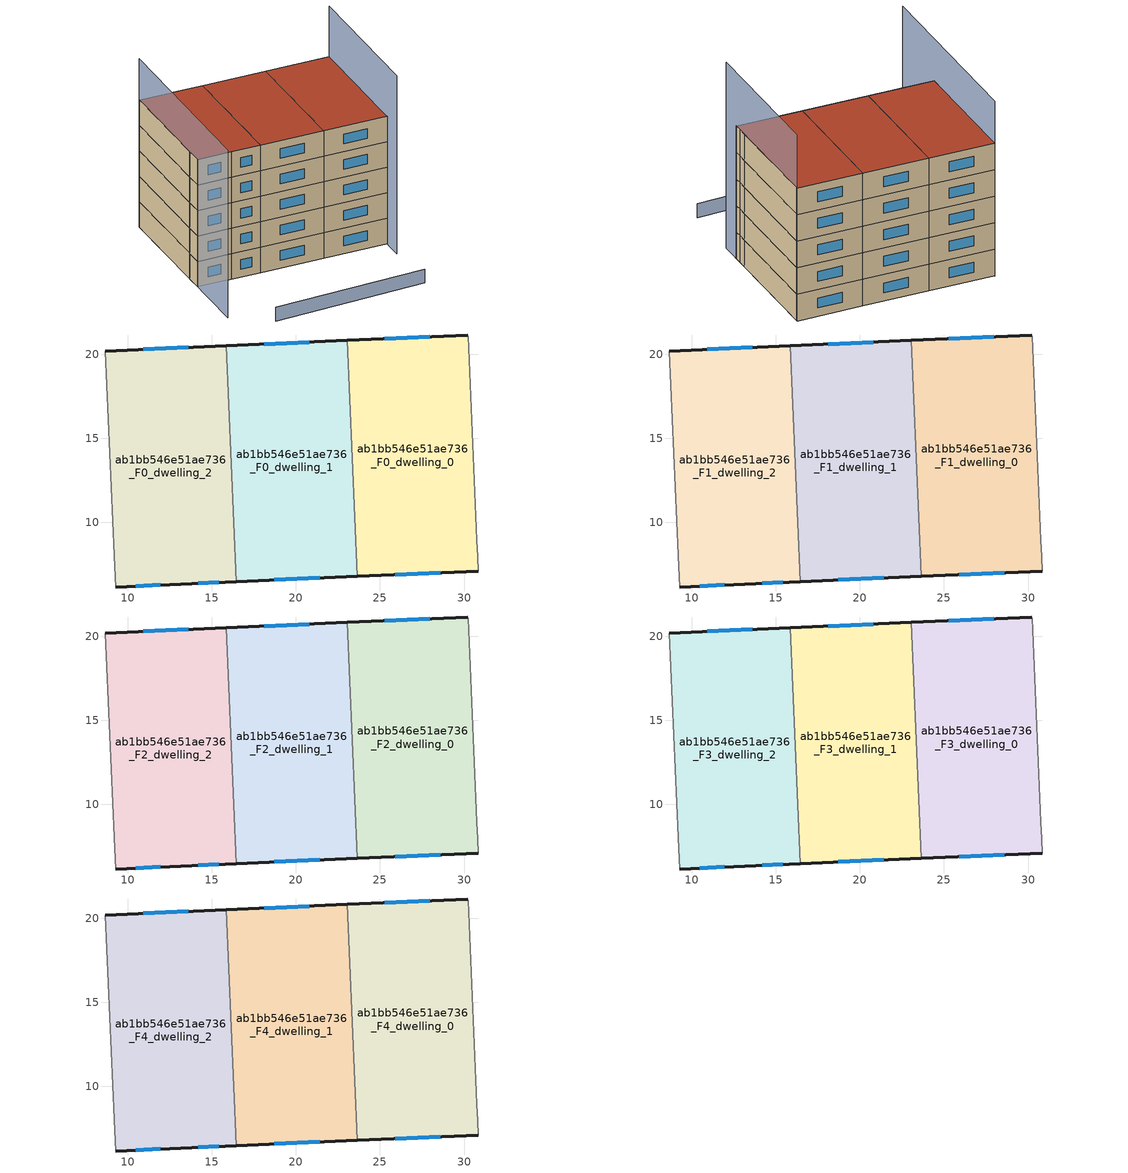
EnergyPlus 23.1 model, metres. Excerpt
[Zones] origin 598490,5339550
ab1bb546e51ae736_F0_dwelling_0
 floor ground (EU_floor_Construction): 30.23,21.06 30.76,8.95 30.81,7.94 30.84,7.1 23.66,6.79 23.04,20.82 30.22,21.14 z0
 wall outside (EU_wall_Construction): 23.66,6.79 30.84,7.1 / 30.22,21.14 23.04,20.82 z0:3
 wall adiabatic (EU_wall_Construction): 30.84,7.1 30.81,7.94 30.76,8.95 30.23,21.06 30.22,21.14 z0:3
 wall to ab1bb546e51ae736_F0_dwelling_1 (EU_wall_Construction): 23.04,20.82 23.66,6.79 z0:3
 window (EU_Window_Construction): 25.91,6.88 28.59,7 / 27.97,21.04 25.29,20.92 z0.94:2.06
ab1bb546e51ae736_F0_dwelling_1
 floor ground (EU_floor_Construction): 23.04,20.82 23.66,6.79 16.47,6.47 15.85,20.5 z0
 wall outside (EU_wall_Construction): 23.04,20.82 15.85,20.5 / 16.47,6.47 23.66,6.79 z0:3
 wall to ab1bb546e51ae736_F0_dwelling_2 (EU_wall_Construction): 15.85,20.5 16.47,6.47 z0:3
 window (EU_Window_Construction): 20.79,20.72 18.1,20.6 / 18.72,6.57 21.4,6.69 z0.94:2.06
ab1bb546e51ae736_F0_dwelling_2
 floor ground (EU_floor_Construction): 15.85,20.5 16.47,6.47 13.14,6.33 9.28,6.15 9.19,8 9.19,8.04 8.66,20.18 z0
 wall outside (EU_wall_Construction): 9.28,6.15 13.14,6.33 16.47,6.47 / 15.85,20.5 8.66,20.18 z0:3
 wall adiabatic (EU_wall_Construction): 8.66,20.18 9.19,8.04 9.19,8 9.28,6.15 z0:3
 window (EU_Window_Construction): 14.18,6.38 15.43,6.43 / 10.49,6.21 11.93,6.28 / 13.6,20.4 10.91,20.28 z0.94:2.06
ab1bb546e51ae736_F1_dwelling_0
 floor to ab1bb546e51ae736_F0_dwelling_0 (EU_floor_Construction): 30.23,21.06 30.76,8.95 30.81,7.94 30.84,7.1 23.66,6.79 23.04,20.82 30.22,21.14 z3
 wall outside (EU_wall_Construction): 23.66,6.79 30.84,7.1 / 30.22,21.14 23.04,20.82 z3:6
 wall adiabatic (EU_wall_Construction): 30.84,7.1 30.81,7.94 30.76,8.95 30.23,21.06 30.22,21.14 z3:6
 wall to ab1bb546e51ae736_F1_dwelling_1 (EU_wall_Construction): 23.04,20.82 23.66,6.79 z3:6
 window (EU_Window_Construction): 25.91,6.88 28.59,7 / 27.97,21.04 25.29,20.92 z3.94:5.06
ab1bb546e51ae736_F1_dwelling_1
 floor to ab1bb546e51ae736_F0_dwelling_1 (EU_floor_Construction): 23.04,20.82 23.66,6.79 16.47,6.47 15.85,20.5 z3
 wall outside (EU_wall_Construction): 23.04,20.82 15.85,20.5 / 16.47,6.47 23.66,6.79 z3:6
 wall to ab1bb546e51ae736_F1_dwelling_2 (EU_wall_Construction): 15.85,20.5 16.47,6.47 z3:6
 window (EU_Window_Construction): 20.79,20.72 18.1,20.6 / 18.72,6.57 21.4,6.69 z3.94:5.06
ab1bb546e51ae736_F1_dwelling_2
 floor to ab1bb546e51ae736_F0_dwelling_2 (EU_floor_Construction): 15.85,20.5 16.47,6.47 13.14,6.33 9.27,6.15 9.19,8 9.19,8.04 8.66,20.18 z3
 wall outside (EU_wall_Construction): 9.28,6.15 13.14,6.33 16.47,6.47 / 15.85,20.5 8.66,20.18 z3:6
 wall adiabatic (EU_wall_Construction): 8.66,20.18 9.19,8.04 9.19,8 9.28,6.15 z3:6
 window (EU_Window_Construction): 14.18,6.38 15.43,6.43 / 10.49,6.21 11.93,6.28 / 13.6,20.4 10.91,20.28 z3.94:5.06
ab1bb546e51ae736_F2_dwelling_0
 floor to ab1bb546e51ae736_F1_dwelling_0 (EU_floor_Construction): 30.23,21.06 30.76,8.95 30.81,7.94 30.84,7.1 23.66,6.79 23.04,20.82 30.22,21.14 z6
 wall outside (EU_wall_Construction): 23.66,6.79 30.84,7.1 / 30.22,21.14 23.04,20.82 z6:9
 wall adiabatic (EU_wall_Construction): 30.84,7.1 30.81,7.94 30.76,8.95 30.23,21.06 30.22,21.14 z6:9
 wall to ab1bb546e51ae736_F2_dwelling_1 (EU_wall_Construction): 23.04,20.82 23.66,6.79 z6:9
 window (EU_Window_Construction): 25.91,6.88 28.59,7 / 27.97,21.04 25.29,20.92 z6.94:8.06
ab1bb546e51ae736_F2_dwelling_1
 floor to ab1bb546e51ae736_F1_dwelling_1 (EU_floor_Construction): 23.04,20.82 23.66,6.79 16.47,6.47 15.85,20.5 z6
 wall outside (EU_wall_Construction): 23.04,20.82 15.85,20.5 / 16.47,6.47 23.66,6.79 z6:9
 wall to ab1bb546e51ae736_F2_dwelling_2 (EU_wall_Construction): 15.85,20.5 16.47,6.47 z6:9
 window (EU_Window_Construction): 20.79,20.72 18.1,20.6 / 18.72,6.57 21.4,6.69 z6.94:8.06
ab1bb546e51ae736_F2_dwelling_2
 floor to ab1bb546e51ae736_F1_dwelling_2 (EU_floor_Construction): 15.85,20.5 16.47,6.47 13.14,6.33 9.27,6.15 9.19,8 9.19,8.04 8.66,20.18 z6
 wall outside (EU_wall_Construction): 9.28,6.15 13.14,6.33 16.47,6.47 / 15.85,20.5 8.66,20.18 z6:9
 wall adiabatic (EU_wall_Construction): 8.66,20.18 9.19,8.04 9.19,8 9.28,6.15 z6:9
 window (EU_Window_Construction): 14.18,6.38 15.43,6.43 / 10.49,6.21 11.93,6.28 / 13.6,20.4 10.91,20.28 z6.94:8.06
ab1bb546e51ae736_F3_dwelling_0
 floor to ab1bb546e51ae736_F2_dwelling_0 (EU_floor_Construction): 30.23,21.06 30.76,8.95 30.81,7.94 30.84,7.1 23.66,6.79 23.04,20.82 30.22,21.14 z9
 wall outside (EU_wall_Construction): 23.66,6.79 30.84,7.1 / 30.22,21.14 23.04,20.82 z9:12
 wall adiabatic (EU_wall_Construction): 30.84,7.1 30.81,7.94 30.76,8.95 30.23,21.06 30.22,21.14 z9:12
 wall to ab1bb546e51ae736_F3_dwelling_1 (EU_wall_Construction): 23.04,20.82 23.66,6.79 z9:12
 window (EU_Window_Construction): 25.91,6.88 28.59,7 / 27.97,21.04 25.29,20.92 z9.94:11.06
ab1bb546e51ae736_F3_dwelling_1
 floor to ab1bb546e51ae736_F2_dwelling_1 (EU_floor_Construction): 23.04,20.82 23.66,6.79 16.47,6.47 15.85,20.5 z9
 wall outside (EU_wall_Construction): 23.04,20.82 15.85,20.5 / 16.47,6.47 23.66,6.79 z9:12
 wall to ab1bb546e51ae736_F3_dwelling_2 (EU_wall_Construction): 15.85,20.5 16.47,6.47 z9:12
 window (EU_Window_Construction): 20.79,20.72 18.1,20.6 / 18.72,6.57 21.4,6.69 z9.94:11.06
ab1bb546e51ae736_F3_dwelling_2
 floor to ab1bb546e51ae736_F2_dwelling_2 (EU_floor_Construction): 15.85,20.5 16.47,6.47 13.14,6.33 9.27,6.15 9.19,8 9.19,8.04 8.66,20.18 z9
 wall outside (EU_wall_Construction): 9.28,6.15 13.14,6.33 16.47,6.47 / 15.85,20.5 8.66,20.18 z9:12
 wall adiabatic (EU_wall_Construction): 8.66,20.18 9.19,8.04 9.19,8 9.28,6.15 z9:12
 window (EU_Window_Construction): 14.18,6.38 15.43,6.43 / 10.49,6.21 11.93,6.28 / 13.6,20.4 10.91,20.28 z9.94:11.06
ab1bb546e51ae736_F4_dwelling_0
 floor to ab1bb546e51ae736_F3_dwelling_0 (EU_floor_Construction): 30.23,21.06 30.76,8.95 30.81,7.94 30.84,7.1 23.66,6.79 23.04,20.82 30.22,21.14 z12
 wall outside (EU_wall_Construction): 23.66,6.79 30.84,7.1 / 30.22,21.14 23.04,20.82 z12:15
 wall adiabatic (EU_wall_Construction): 30.84,7.1 30.81,7.94 30.76,8.95 30.23,21.06 30.22,21.14 z12:15
 wall to ab1bb546e51ae736_F4_dwelling_1 (EU_wall_Construction): 23.04,20.82 23.66,6.79 z12:15
 window (EU_Window_Construction): 25.91,6.88 28.59,7 / 27.97,21.04 25.29,20.92 z12.94:14.06
 roof outside (EU_roof_Construction): 30.84,7.1 30.81,7.94 30.76,8.95 30.23,21.06 30.22,21.14 23.04,20.82 23.66,6.79 z15
ab1bb546e51ae736_F4_dwelling_1
 floor to ab1bb546e51ae736_F3_dwelling_1 (EU_floor_Construction): 23.04,20.82 23.66,6.79 16.47,6.47 15.85,20.5 z12
 wall outside (EU_wall_Construction): 23.04,20.82 15.85,20.5 / 16.47,6.47 23.66,6.79 z12:15
 wall to ab1bb546e51ae736_F4_dwelling_2 (EU_wall_Construction): 15.85,20.5 16.47,6.47 z12:15
 window (EU_Window_Construction): 20.79,20.72 18.1,20.6 / 18.72,6.57 21.4,6.69 z12.94:14.06
 roof outside (EU_roof_Construction): 23.66,6.79 23.04,20.82 15.85,20.5 16.47,6.47 z15
ab1bb546e51ae736_F4_dwelling_2
 floor to ab1bb546e51ae736_F3_dwelling_2 (EU_floor_Construction): 15.85,20.5 16.47,6.47 13.14,6.33 9.27,6.15 9.19,8 9.19,8.04 8.66,20.18 z12
 wall outside (EU_wall_Construction): 9.28,6.15 13.14,6.33 16.47,6.47 / 15.85,20.5 8.66,20.18 z12:15
 wall adiabatic (EU_wall_Construction): 8.66,20.18 9.19,8.04 9.19,8 9.28,6.15 z12:15
 window (EU_Window_Construction): 14.18,6.38 15.43,6.43 / 10.49,6.21 11.93,6.28 / 13.6,20.4 10.91,20.28 z12.94:14.06
 roof outside (EU_roof_Construction): 16.47,6.47 15.85,20.5 8.66,20.18 9.19,8.04 9.19,8 9.28,6.15 13.14,6.33 z15
shading: 13.92,-3.63 31.25,-2.05 z0:1.6; 8.66,20.28 9.59,-1.13 z0:19.8; 30.95,4.73 30.23,21.07 z0:21
[Building]
EU S2 Campaign: North Axis=0; Terrain=City; Solar Distribution=FullExterior
[Site:Location]
Vienna: Latitude=48; Longitude=16.5; Time Zone=1; Elevation=183
[SizingPeriod:WeatherFileDays]
AnnualSizingPeriod: Begin Month=1; Begin Day of Month=1; End Month=12; End Day of Month=31; Day of Week for Start Day=Monday; Use Weather File Daylight Saving Period=No; Use Weather File Rain and Snow Indicators=No
[MATERIAL]
EU_InternalMass_Material: Roughness=MediumRough; Thickness=0.1; Conductivity=1; Density=1800; Specific Heat=900; Thermal Absorptance=0.9; Solar Absorptance=0.7; Visible Absorptance=0.7
[MATERIAL:NOMASS] Roughness=MediumRough; Thermal Absorptance=0.9; Solar Absorptance=0.7; Visible Absorptance=0.7
Name | Thermal Resistance
EU_wall_NoMass | 0.914258
EU_roof_NoMass | 0.954009
EU_floor_NoMass | 1.09711
[WINDOWMATERIAL:SIMPLEGLAZINGSYSTEM]
EU_Window_SimpleGlazing: UFactor=2.09642; Solar Heat Gain Coefficient=0.65; Visible Transmittance=0.65
[CONSTRUCTION]
EU_wall_Construction: EU_wall_NoMass
EU_roof_Construction: EU_roof_NoMass
EU_floor_Construction: EU_floor_NoMass
EU_Window_Construction: EU_Window_SimpleGlazing
EU_InternalMass_Construction: EU_InternalMass_Material
[ZONE] Type=1; Multiplier=1; Ceiling Height=autocalculate; Floor Area=autocalculate; Part of Total Floor Area=Yes
Name | Volume
ab1bb546e51ae736_F0_dwelling_0 | 303.183
ab1bb546e51ae736_F1_dwelling_0; ab1bb546e51ae736_F2_dwelling_0; ab1bb546e51ae736_F3_dwelling_0; ab1bb546e51ae736_F4_dwelling_0 | 303.185
ab1bb546e51ae736_F0_dwelling_1; ab1bb546e51ae736_F1_dwelling_1; ab1bb546e51ae736_F2_dwelling_1; ab1bb546e51ae736_F3_dwelling_1; ab1bb546e51ae736_F4_dwelling_1 | 303.2
ab1bb546e51ae736_F0_dwelling_2; ab1bb546e51ae736_F1_dwelling_2; ab1bb546e51ae736_F2_dwelling_2; ab1bb546e51ae736_F3_dwelling_2; ab1bb546e51ae736_F4_dwelling_2 | 303.146
[INTERNALMASS] Construction=EU_InternalMass_Construction
Name | Zone or ZoneList | Surface Area
ab1bb546e51ae736_F0_dwelling_0_EU_InternalMass | ab1bb546e51ae736_F0_dwelling_0 | 101.061
ab1bb546e51ae736_F0_dwelling_1_EU_InternalMass | ab1bb546e51ae736_F0_dwelling_1 | 101.067
ab1bb546e51ae736_F0_dwelling_2_EU_InternalMass | ab1bb546e51ae736_F0_dwelling_2 | 101.049
ab1bb546e51ae736_F1_dwelling_0_EU_InternalMass | ab1bb546e51ae736_F1_dwelling_0 | 101.061
ab1bb546e51ae736_F1_dwelling_1_EU_InternalMass | ab1bb546e51ae736_F1_dwelling_1 | 101.067
ab1bb546e51ae736_F1_dwelling_2_EU_InternalMass | ab1bb546e51ae736_F1_dwelling_2 | 101.049
ab1bb546e51ae736_F2_dwelling_0_EU_InternalMass | ab1bb546e51ae736_F2_dwelling_0 | 101.061
ab1bb546e51ae736_F2_dwelling_1_EU_InternalMass | ab1bb546e51ae736_F2_dwelling_1 | 101.067
ab1bb546e51ae736_F2_dwelling_2_EU_InternalMass | ab1bb546e51ae736_F2_dwelling_2 | 101.049
ab1bb546e51ae736_F3_dwelling_0_EU_InternalMass | ab1bb546e51ae736_F3_dwelling_0 | 101.061
ab1bb546e51ae736_F3_dwelling_1_EU_InternalMass | ab1bb546e51ae736_F3_dwelling_1 | 101.067
ab1bb546e51ae736_F3_dwelling_2_EU_InternalMass | ab1bb546e51ae736_F3_dwelling_2 | 101.049
ab1bb546e51ae736_F4_dwelling_0_EU_InternalMass | ab1bb546e51ae736_F4_dwelling_0 | 101.061
ab1bb546e51ae736_F4_dwelling_1_EU_InternalMass | ab1bb546e51ae736_F4_dwelling_1 | 101.067
ab1bb546e51ae736_F4_dwelling_2_EU_InternalMass | ab1bb546e51ae736_F4_dwelling_2 | 101.049
[OTHEREQUIPMENT] Fuel Type=Electricity; Design Level Calculation Method=Watts/Area; Power per Zone Floor Area=1; Fraction Latent=0; Fraction Radiant=0; Fraction Lost=0; Carbon Dioxide Generation Rate=0; EndUse Subcategory=EU_Step8_InternalGains
Name | Zone or ZoneList or Space or SpaceList | Schedule
EU_Step8_InternalGain_ab1bb546e51ae736_F0_dwelling_0_f000 | ab1bb546e51ae736_F0_dwelling_0 | EU_Step8_GainSchedule_ab1bb546e51ae736_F0_dwelling_0_f000
EU_Step8_InternalGain_ab1bb546e51ae736_F0_dwelling_1_f000 | ab1bb546e51ae736_F0_dwelling_1 | EU_Step8_GainSchedule_ab1bb546e51ae736_F0_dwelling_1_f000
EU_Step8_InternalGain_ab1bb546e51ae736_F0_dwelling_2_f000 | ab1bb546e51ae736_F0_dwelling_2 | EU_Step8_GainSchedule_ab1bb546e51ae736_F0_dwelling_2_f000
EU_Step8_InternalGain_ab1bb546e51ae736_F1_dwelling_0_f000 | ab1bb546e51ae736_F1_dwelling_0 | EU_Step8_GainSchedule_ab1bb546e51ae736_F1_dwelling_0_f000
EU_Step8_InternalGain_ab1bb546e51ae736_F1_dwelling_1_f000 | ab1bb546e51ae736_F1_dwelling_1 | EU_Step8_GainSchedule_ab1bb546e51ae736_F1_dwelling_1_f000
EU_Step8_InternalGain_ab1bb546e51ae736_F1_dwelling_2_f000 | ab1bb546e51ae736_F1_dwelling_2 | EU_Step8_GainSchedule_ab1bb546e51ae736_F1_dwelling_2_f000
EU_Step8_InternalGain_ab1bb546e51ae736_F2_dwelling_0_f000 | ab1bb546e51ae736_F2_dwelling_0 | EU_Step8_GainSchedule_ab1bb546e51ae736_F2_dwelling_0_f000
EU_Step8_InternalGain_ab1bb546e51ae736_F2_dwelling_1_f000 | ab1bb546e51ae736_F2_dwelling_1 | EU_Step8_GainSchedule_ab1bb546e51ae736_F2_dwelling_1_f000
EU_Step8_InternalGain_ab1bb546e51ae736_F2_dwelling_2_f000 | ab1bb546e51ae736_F2_dwelling_2 | EU_Step8_GainSchedule_ab1bb546e51ae736_F2_dwelling_2_f000
EU_Step8_InternalGain_ab1bb546e51ae736_F3_dwelling_0_f000 | ab1bb546e51ae736_F3_dwelling_0 | EU_Step8_GainSchedule_ab1bb546e51ae736_F3_dwelling_0_f000
EU_Step8_InternalGain_ab1bb546e51ae736_F3_dwelling_1_f000 | ab1bb546e51ae736_F3_dwelling_1 | EU_Step8_GainSchedule_ab1bb546e51ae736_F3_dwelling_1_f000
EU_Step8_InternalGain_ab1bb546e51ae736_F3_dwelling_2_f000 | ab1bb546e51ae736_F3_dwelling_2 | EU_Step8_GainSchedule_ab1bb546e51ae736_F3_dwelling_2_f000
EU_Step8_InternalGain_ab1bb546e51ae736_F4_dwelling_0_f000 | ab1bb546e51ae736_F4_dwelling_0 | EU_Step8_GainSchedule_ab1bb546e51ae736_F4_dwelling_0_f000
EU_Step8_InternalGain_ab1bb546e51ae736_F4_dwelling_1_f000 | ab1bb546e51ae736_F4_dwelling_1 | EU_Step8_GainSchedule_ab1bb546e51ae736_F4_dwelling_1_f000
EU_Step8_InternalGain_ab1bb546e51ae736_F4_dwelling_2_f000 | ab1bb546e51ae736_F4_dwelling_2 | EU_Step8_GainSchedule_ab1bb546e51ae736_F4_dwelling_2_f000
[ZONEVENTILATION:DESIGNFLOWRATE] Schedule=EU_AlwaysOn; Design Flow Rate Calculation Method=AirChanges/Hour; Air Changes per Hour=0.546891; Ventilation Type=Natural; Fan Pressure Rise=0; Fan Total Efficiency=1; Constant Term Coefficient=1; Temperature Term Coefficient=0; Velocity Term Coefficient=0; Velocity Squared Term Coefficient=0; Minimum Indoor Temperature=-100; Maximum Indoor Temperature=100; Delta Temperature=-100; Minimum Outdoor Temperature=-100; Maximum Outdoor Temperature=100; Maximum Wind Speed=40
Name | Zone or ZoneList or Space or SpaceList
EU_ConstantAir_ab1bb546e51ae736_F0_dwelling_0 | ab1bb546e51ae736_F0_dwelling_0
EU_ConstantAir_ab1bb546e51ae736_F0_dwelling_1 | ab1bb546e51ae736_F0_dwelling_1
EU_ConstantAir_ab1bb546e51ae736_F0_dwelling_2 | ab1bb546e51ae736_F0_dwelling_2
EU_ConstantAir_ab1bb546e51ae736_F1_dwelling_0 | ab1bb546e51ae736_F1_dwelling_0
EU_ConstantAir_ab1bb546e51ae736_F1_dwelling_1 | ab1bb546e51ae736_F1_dwelling_1
EU_ConstantAir_ab1bb546e51ae736_F1_dwelling_2 | ab1bb546e51ae736_F1_dwelling_2
EU_ConstantAir_ab1bb546e51ae736_F2_dwelling_0 | ab1bb546e51ae736_F2_dwelling_0
EU_ConstantAir_ab1bb546e51ae736_F2_dwelling_1 | ab1bb546e51ae736_F2_dwelling_1
EU_ConstantAir_ab1bb546e51ae736_F2_dwelling_2 | ab1bb546e51ae736_F2_dwelling_2
EU_ConstantAir_ab1bb546e51ae736_F3_dwelling_0 | ab1bb546e51ae736_F3_dwelling_0
EU_ConstantAir_ab1bb546e51ae736_F3_dwelling_1 | ab1bb546e51ae736_F3_dwelling_1
EU_ConstantAir_ab1bb546e51ae736_F3_dwelling_2 | ab1bb546e51ae736_F3_dwelling_2
EU_ConstantAir_ab1bb546e51ae736_F4_dwelling_0 | ab1bb546e51ae736_F4_dwelling_0
EU_ConstantAir_ab1bb546e51ae736_F4_dwelling_1 | ab1bb546e51ae736_F4_dwelling_1
EU_ConstantAir_ab1bb546e51ae736_F4_dwelling_2 | ab1bb546e51ae736_F4_dwelling_2
[HVACTEMPLATE:THERMOSTAT] Constant Heating Setpoint=20; Constant Cooling Setpoint=50
EU_HeatOnly_ab1bb546e51ae736_F0_dwelling_0; EU_HeatOnly_ab1bb546e51ae736_F0_dwelling_1; EU_HeatOnly_ab1bb546e51ae736_F0_dwelling_2; EU_HeatOnly_ab1bb546e51ae736_F1_dwelling_0; EU_HeatOnly_ab1bb546e51ae736_F1_dwelling_1; EU_HeatOnly_ab1bb546e51ae736_F1_dwelling_2; EU_HeatOnly_ab1bb546e51ae736_F2_dwelling_0; EU_HeatOnly_ab1bb546e51ae736_F2_dwelling_1; EU_HeatOnly_ab1bb546e51ae736_F2_dwelling_2; EU_HeatOnly_ab1bb546e51ae736_F3_dwelling_0; EU_HeatOnly_ab1bb546e51ae736_F3_dwelling_1; EU_HeatOnly_ab1bb546e51ae736_F3_dwelling_2; EU_HeatOnly_ab1bb546e51ae736_F4_dwelling_0; EU_HeatOnly_ab1bb546e51ae736_F4_dwelling_1; EU_HeatOnly_ab1bb546e51ae736_F4_dwelling_2
[HVACTEMPLATE:ZONE:IDEALLOADSAIRSYSTEM] System Availability Schedule=EU_AlwaysOn; Maximum Heating Supply Air Temperature=50; Minimum Cooling Supply Air Temperature=13; Maximum Heating Supply Air Humidity Ratio=0.0156; Minimum Cooling Supply Air Humidity Ratio=0.0077; Heating Limit=NoLimit; Cooling Limit=NoLimit; Heating Availability Schedule=EU_AlwaysOn; Cooling Availability Schedule=EU_CoolingOff; Dehumidification Control Type=ConstantSensibleHeatRatio; Cooling Sensible Heat Ratio=0.7; Dehumidification Setpoint=60; Humidification Control Type=None; Humidification Setpoint=30; Outdoor Air Method=None; Outdoor Air Flow Rate per Person=0.00944; Outdoor Air Flow Rate per Zone Floor Area=0; Outdoor Air Flow Rate per Zone=0; Demand Controlled Ventilation Type=None; Outdoor Air Economizer Type=NoEconomizer; Heat Recovery Type=None; Sensible Heat Recovery Effectiveness=0.7; Latent Heat Recovery Effectiveness=0.65
Name | Template Thermostat
ab1bb546e51ae736_F0_dwelling_0 | EU_HeatOnly_ab1bb546e51ae736_F0_dwelling_0
ab1bb546e51ae736_F0_dwelling_1 | EU_HeatOnly_ab1bb546e51ae736_F0_dwelling_1
ab1bb546e51ae736_F0_dwelling_2 | EU_HeatOnly_ab1bb546e51ae736_F0_dwelling_2
ab1bb546e51ae736_F1_dwelling_0 | EU_HeatOnly_ab1bb546e51ae736_F1_dwelling_0
ab1bb546e51ae736_F1_dwelling_1 | EU_HeatOnly_ab1bb546e51ae736_F1_dwelling_1
ab1bb546e51ae736_F1_dwelling_2 | EU_HeatOnly_ab1bb546e51ae736_F1_dwelling_2
ab1bb546e51ae736_F2_dwelling_0 | EU_HeatOnly_ab1bb546e51ae736_F2_dwelling_0
ab1bb546e51ae736_F2_dwelling_1 | EU_HeatOnly_ab1bb546e51ae736_F2_dwelling_1
ab1bb546e51ae736_F2_dwelling_2 | EU_HeatOnly_ab1bb546e51ae736_F2_dwelling_2
ab1bb546e51ae736_F3_dwelling_0 | EU_HeatOnly_ab1bb546e51ae736_F3_dwelling_0
ab1bb546e51ae736_F3_dwelling_1 | EU_HeatOnly_ab1bb546e51ae736_F3_dwelling_1
ab1bb546e51ae736_F3_dwelling_2 | EU_HeatOnly_ab1bb546e51ae736_F3_dwelling_2
ab1bb546e51ae736_F4_dwelling_0 | EU_HeatOnly_ab1bb546e51ae736_F4_dwelling_0
ab1bb546e51ae736_F4_dwelling_1 | EU_HeatOnly_ab1bb546e51ae736_F4_dwelling_1
ab1bb546e51ae736_F4_dwelling_2 | EU_HeatOnly_ab1bb546e51ae736_F4_dwelling_2
[SIZING:ZONE] Zone Cooling Design Supply Air Temperature Input Method=SupplyAirTemperature; Zone Cooling Design Supply Air Temperature=13; Zone Heating Design Supply Air Temperature Input Method=SupplyAirTemperature; Zone Heating Design Supply Air Temperature=50; Zone Cooling Design Supply Air Humidity Ratio=0.008; Zone Heating Design Supply Air Humidity Ratio=0.008; Cooling Design Air Flow Method=DesignDay; Cooling Design Air Flow Rate=0; Cooling Minimum Air Flow per Zone Floor Area=0.000762; Cooling Minimum Air Flow=0; Cooling Minimum Air Flow Fraction=0.2; Heating Design Air Flow Method=DesignDay; Heating Design Air Flow Rate=0; Heating Maximum Air Flow per Zone Floor Area=0.002032; Heating Maximum Air Flow=0.141576; Heating Maximum Air Flow Fraction=0.3; Account for Dedicated Outdoor Air System=No; Dedicated Outdoor Air System Control Strategy=NeutralSupplyAir; Dedicated Outdoor Air Low Setpoint Temperature for Design=autosize; Dedicated Outdoor Air High Setpoint Temperature for Design=autosize; Zone Load Sizing Method=Sensible Load Only No Latent Load; Zone Latent Cooling Design Supply Air Humidity Ratio Input Method=HumidityRatioDifference; Zone Cooling Design Supply Air Humidity Ratio Difference=0.005; Zone Latent Heating Design Supply Air Humidity Ratio Input Method=HumidityRatioDifference; Zone Humidification Design Supply Air Humidity Ratio Difference=0.005
ab1bb546e51ae736_F0_dwelling_0; ab1bb546e51ae736_F0_dwelling_1; ab1bb546e51ae736_F0_dwelling_2; ab1bb546e51ae736_F1_dwelling_0; ab1bb546e51ae736_F1_dwelling_1; ab1bb546e51ae736_F1_dwelling_2; ab1bb546e51ae736_F2_dwelling_0; ab1bb546e51ae736_F2_dwelling_1; ab1bb546e51ae736_F2_dwelling_2; ab1bb546e51ae736_F3_dwelling_0; ab1bb546e51ae736_F3_dwelling_1; ab1bb546e51ae736_F3_dwelling_2; ab1bb546e51ae736_F4_dwelling_0; ab1bb546e51ae736_F4_dwelling_1; ab1bb546e51ae736_F4_dwelling_2
[SCHEDULE:CONSTANT]
Name | Hourly Value
EU_AlwaysOn | 1
EU_CoolingOff | 0
[SCHEDULE:FILE] Column Number=1; Rows to Skip at Top=0; Number of Hours of Data=8760; Column Separator=Comma; Interpolate to Timestep=No; Minutes per Item=60; Adjust Schedule for Daylight Savings=Yes
Name | File
EU_Step8_GainSchedule_ab1bb546e51ae736_F0_dwelling_0_f000 | ../../schedules/ab1bb546e51ae736/ab1bb546e51ae736_F0_dwelling_0_f000_gain.csv
EU_Step8_GainSchedule_ab1bb546e51ae736_F0_dwelling_1_f000 | ../../schedules/ab1bb546e51ae736/ab1bb546e51ae736_F0_dwelling_1_f000_gain.csv
EU_Step8_GainSchedule_ab1bb546e51ae736_F0_dwelling_2_f000 | ../../schedules/ab1bb546e51ae736/ab1bb546e51ae736_F0_dwelling_2_f000_gain.csv
EU_Step8_GainSchedule_ab1bb546e51ae736_F1_dwelling_0_f000 | ../../schedules/ab1bb546e51ae736/ab1bb546e51ae736_F1_dwelling_0_f000_gain.csv
EU_Step8_GainSchedule_ab1bb546e51ae736_F1_dwelling_1_f000 | ../../schedules/ab1bb546e51ae736/ab1bb546e51ae736_F1_dwelling_1_f000_gain.csv
EU_Step8_GainSchedule_ab1bb546e51ae736_F1_dwelling_2_f000 | ../../schedules/ab1bb546e51ae736/ab1bb546e51ae736_F1_dwelling_2_f000_gain.csv
EU_Step8_GainSchedule_ab1bb546e51ae736_F2_dwelling_0_f000 | ../../schedules/ab1bb546e51ae736/ab1bb546e51ae736_F2_dwelling_0_f000_gain.csv
EU_Step8_GainSchedule_ab1bb546e51ae736_F2_dwelling_1_f000 | ../../schedules/ab1bb546e51ae736/ab1bb546e51ae736_F2_dwelling_1_f000_gain.csv
EU_Step8_GainSchedule_ab1bb546e51ae736_F2_dwelling_2_f000 | ../../schedules/ab1bb546e51ae736/ab1bb546e51ae736_F2_dwelling_2_f000_gain.csv
EU_Step8_GainSchedule_ab1bb546e51ae736_F3_dwelling_0_f000 | ../../schedules/ab1bb546e51ae736/ab1bb546e51ae736_F3_dwelling_0_f000_gain.csv
EU_Step8_GainSchedule_ab1bb546e51ae736_F3_dwelling_1_f000 | ../../schedules/ab1bb546e51ae736/ab1bb546e51ae736_F3_dwelling_1_f000_gain.csv
EU_Step8_GainSchedule_ab1bb546e51ae736_F3_dwelling_2_f000 | ../../schedules/ab1bb546e51ae736/ab1bb546e51ae736_F3_dwelling_2_f000_gain.csv
EU_Step8_GainSchedule_ab1bb546e51ae736_F4_dwelling_0_f000 | ../../schedules/ab1bb546e51ae736/ab1bb546e51ae736_F4_dwelling_0_f000_gain.csv
EU_Step8_GainSchedule_ab1bb546e51ae736_F4_dwelling_1_f000 | ../../schedules/ab1bb546e51ae736/ab1bb546e51ae736_F4_dwelling_1_f000_gain.csv
EU_Step8_GainSchedule_ab1bb546e51ae736_F4_dwelling_2_f000 | ../../schedules/ab1bb546e51ae736/ab1bb546e51ae736_F4_dwelling_2_f000_gain.csv
